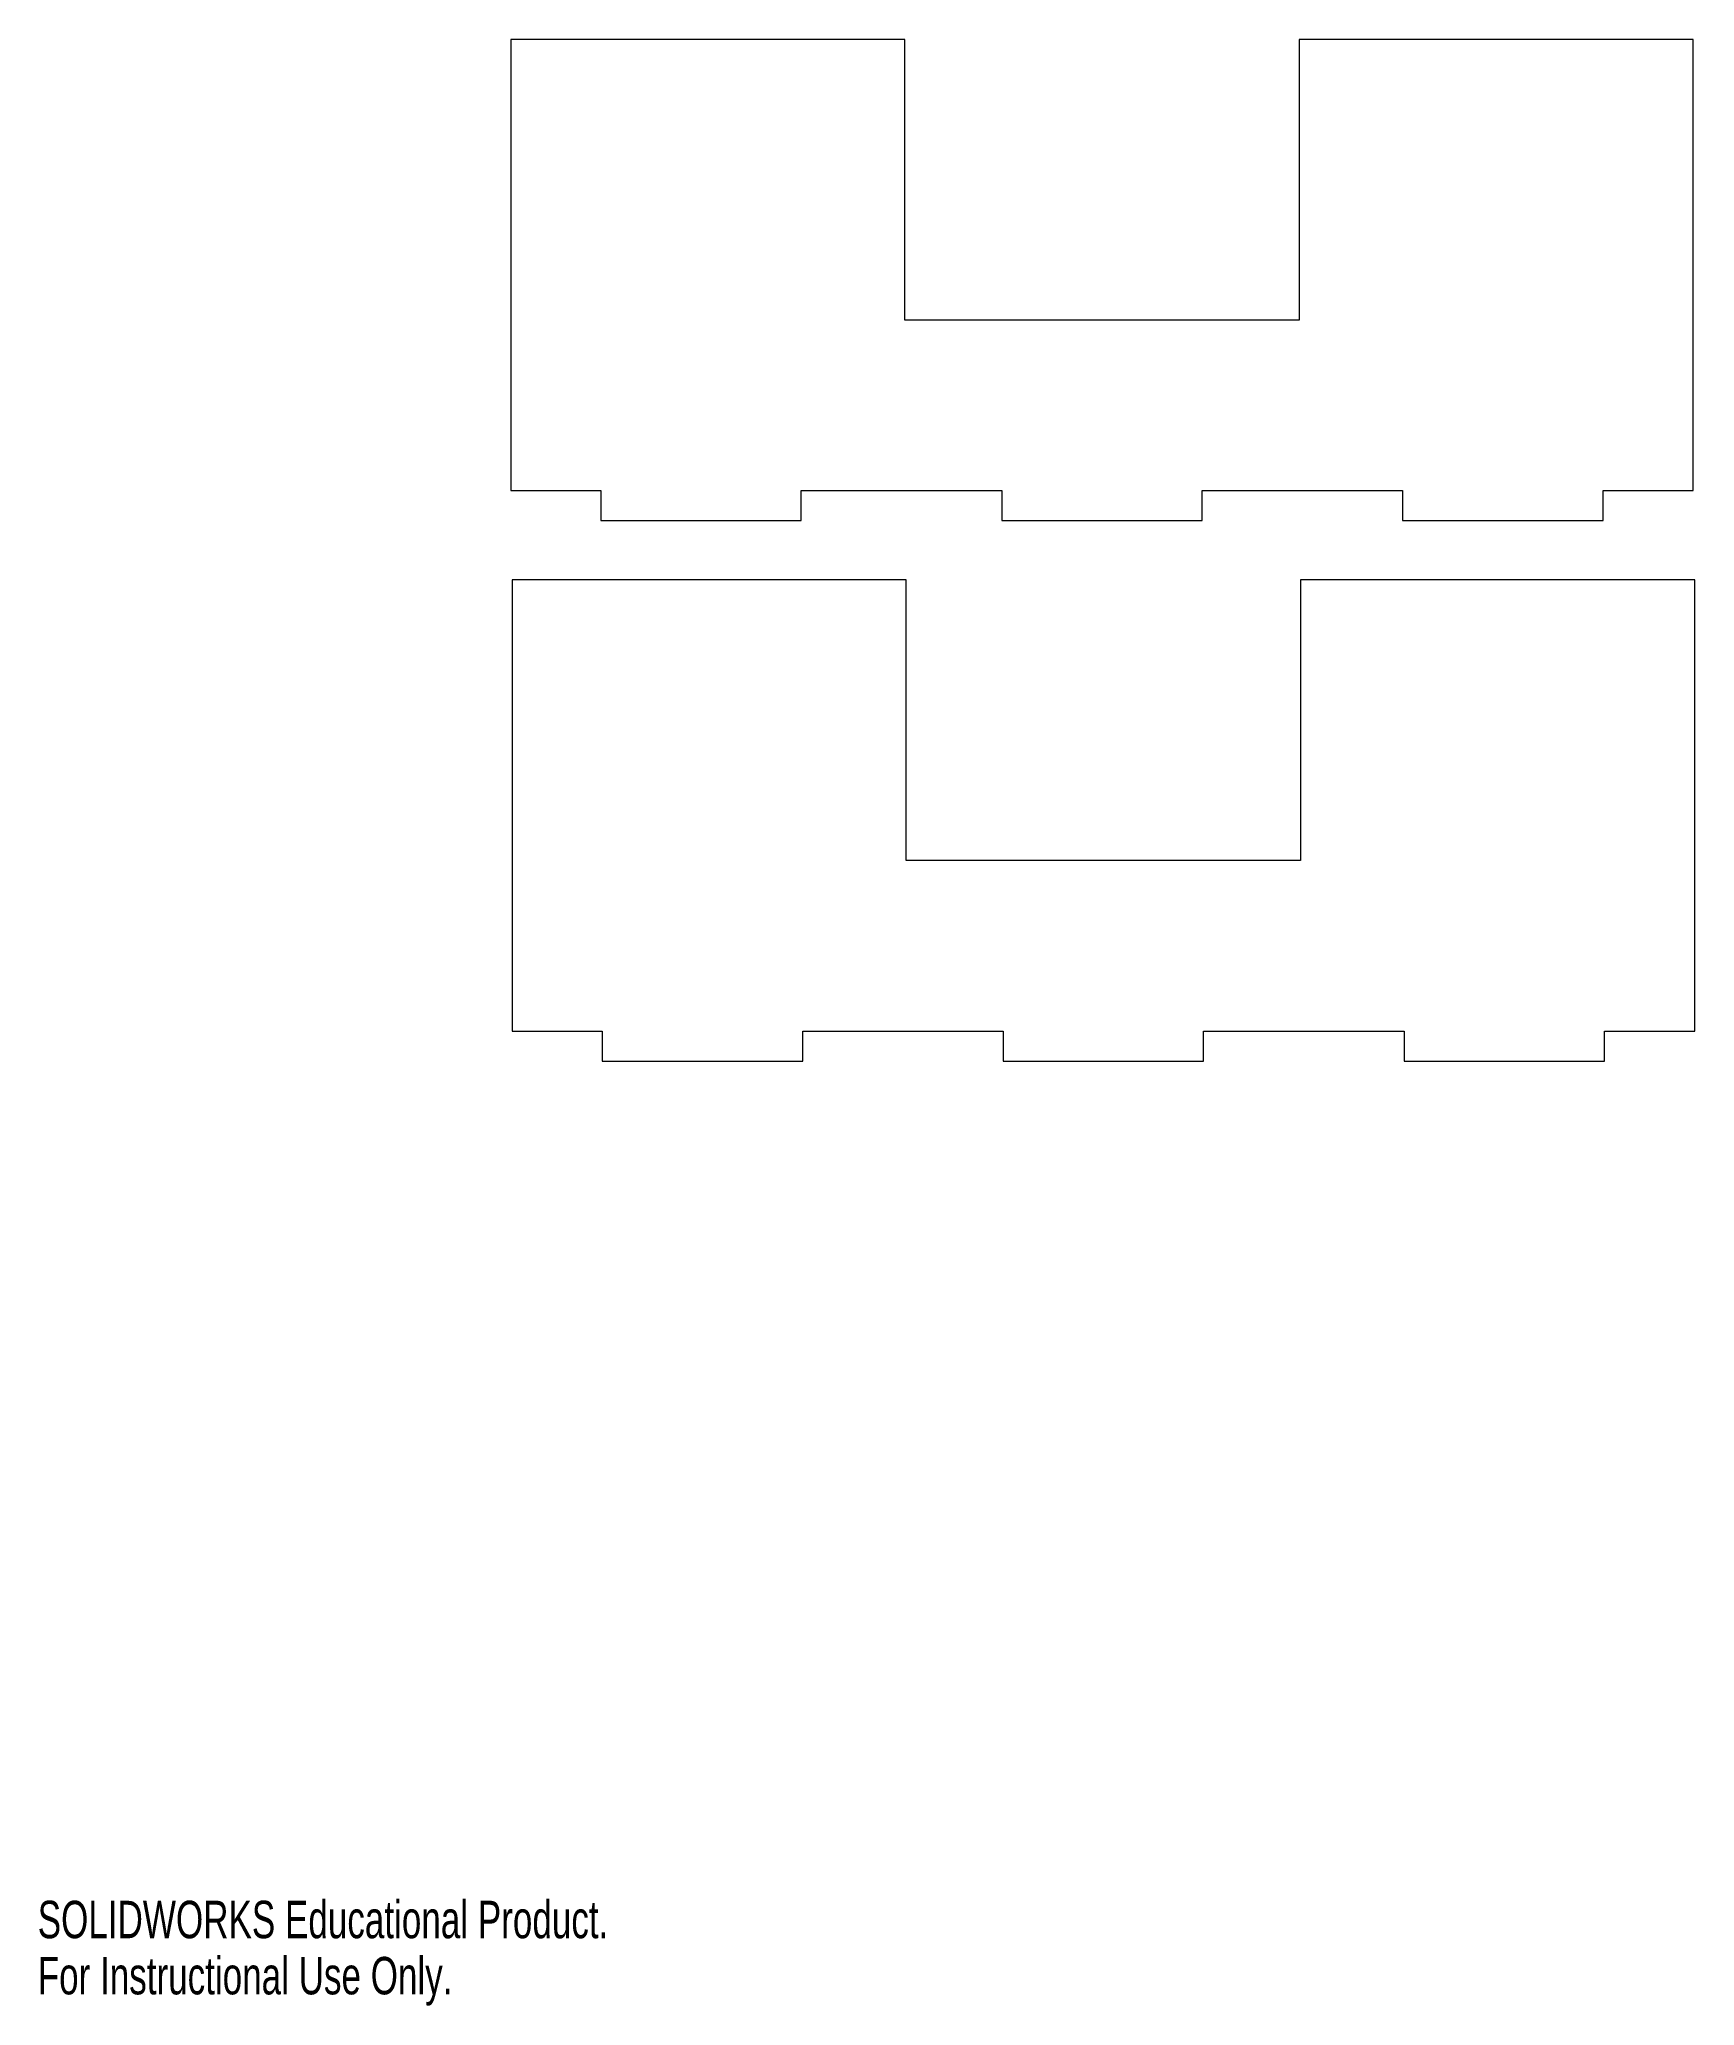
# Model space of a CAD drawing. Header units: inches. Extents: x 0.01 to 6.51, y 0 to 7.72.
import ezdxf

# ---------------------------------------------------------------- set-up
doc = ezdxf.new("R2010")
doc.units = ezdxf.units.IN
doc.header["$MEASUREMENT"] = 0
doc.styles.add('SLDTEXTSTYLE0', font='TXT', dxfattribs={"width": 0.7})

msp = doc.modelspace()

# ---------------------------------------------------------------- linework, layer by layer
at = {"color": 7, "linetype": 'Continuous', "lineweight": 15}
for p, q in [((1.858, 7.719), (1.858, 5.9474)), ((3.4066, 7.719), (1.858, 7.719)), ((3.4066, 6.6167), (3.4066, 7.719)), ((4.9551, 7.719), (4.9551, 6.6167)), ((6.5037, 7.719), (4.9551, 7.719)), ((6.5037, 5.9474), (6.5037, 7.719)), ((4.9551, 6.6167), (3.4066, 6.6167)), ((1.858, 5.9474), (2.2123, 5.9474)), ((2.2123, 5.9474), (2.2123, 5.8293)), ((2.9997, 5.9474), (3.7871, 5.9474)), ((2.9997, 5.8293), (2.9997, 5.9474)), ((3.7871, 5.9474), (3.7871, 5.8293)), ((4.5745, 5.9474), (5.3619, 5.9474)), ((4.5745, 5.8293), (4.5745, 5.9474)), ((5.3619, 5.9474), (5.3619, 5.8293)), ((6.1493, 5.9474), (6.5037, 5.9474)), ((6.1493, 5.8293), (6.1493, 5.9474)), ((2.2123, 5.8293), (2.9997, 5.8293)), ((3.7871, 5.8293), (4.5745, 5.8293)), ((5.3619, 5.8293), (6.1493, 5.8293)), ((1.8635, 5.5968), (1.8635, 3.8252)), ((3.4121, 5.5968), (1.8635, 5.5968)), ((3.4121, 4.4945), (3.4121, 5.5968)), ((4.9606, 5.5968), (4.9606, 4.4945)), ((6.5092, 5.5968), (4.9606, 5.5968)), ((6.5092, 3.8252), (6.5092, 5.5968)), ((4.9606, 4.4945), (3.4121, 4.4945)), ((1.8635, 3.8252), (2.2179, 3.8252)), ((2.2179, 3.8252), (2.2179, 3.7071)), ((3.0053, 3.8252), (3.7927, 3.8252)), ((3.0053, 3.7071), (3.0053, 3.8252)), ((3.7927, 3.8252), (3.7927, 3.7071)), ((4.5801, 3.8252), (5.3675, 3.8252)), ((4.5801, 3.7071), (4.5801, 3.8252)), ((5.3675, 3.8252), (5.3675, 3.7071)), ((6.1549, 3.8252), (6.5092, 3.8252)), ((6.1549, 3.7071), (6.1549, 3.8252)), ((2.2179, 3.7071), (3.0053, 3.7071)), ((3.7927, 3.7071), (4.5801, 3.7071)), ((5.3675, 3.7071), (6.1549, 3.7071))]:
    msp.add_line(p, q, dxfattribs=at)

# ---------------------------------------------------------------- texts
at = {"color": 7, "linetype": 'Continuous', "char_height": 0.14705, "attachment_point": 1, "style": 'SLDTEXTSTYLE0'}
for s, insert in [('SOLIDWORKS Educational Product.', (0, 0.4101)), ('For Instructional Use Only.', (0, 0.1896))]:
    msp.add_mtext(s, dxfattribs=dict(at, insert=insert))

doc.saveas('drawing.dxf')
